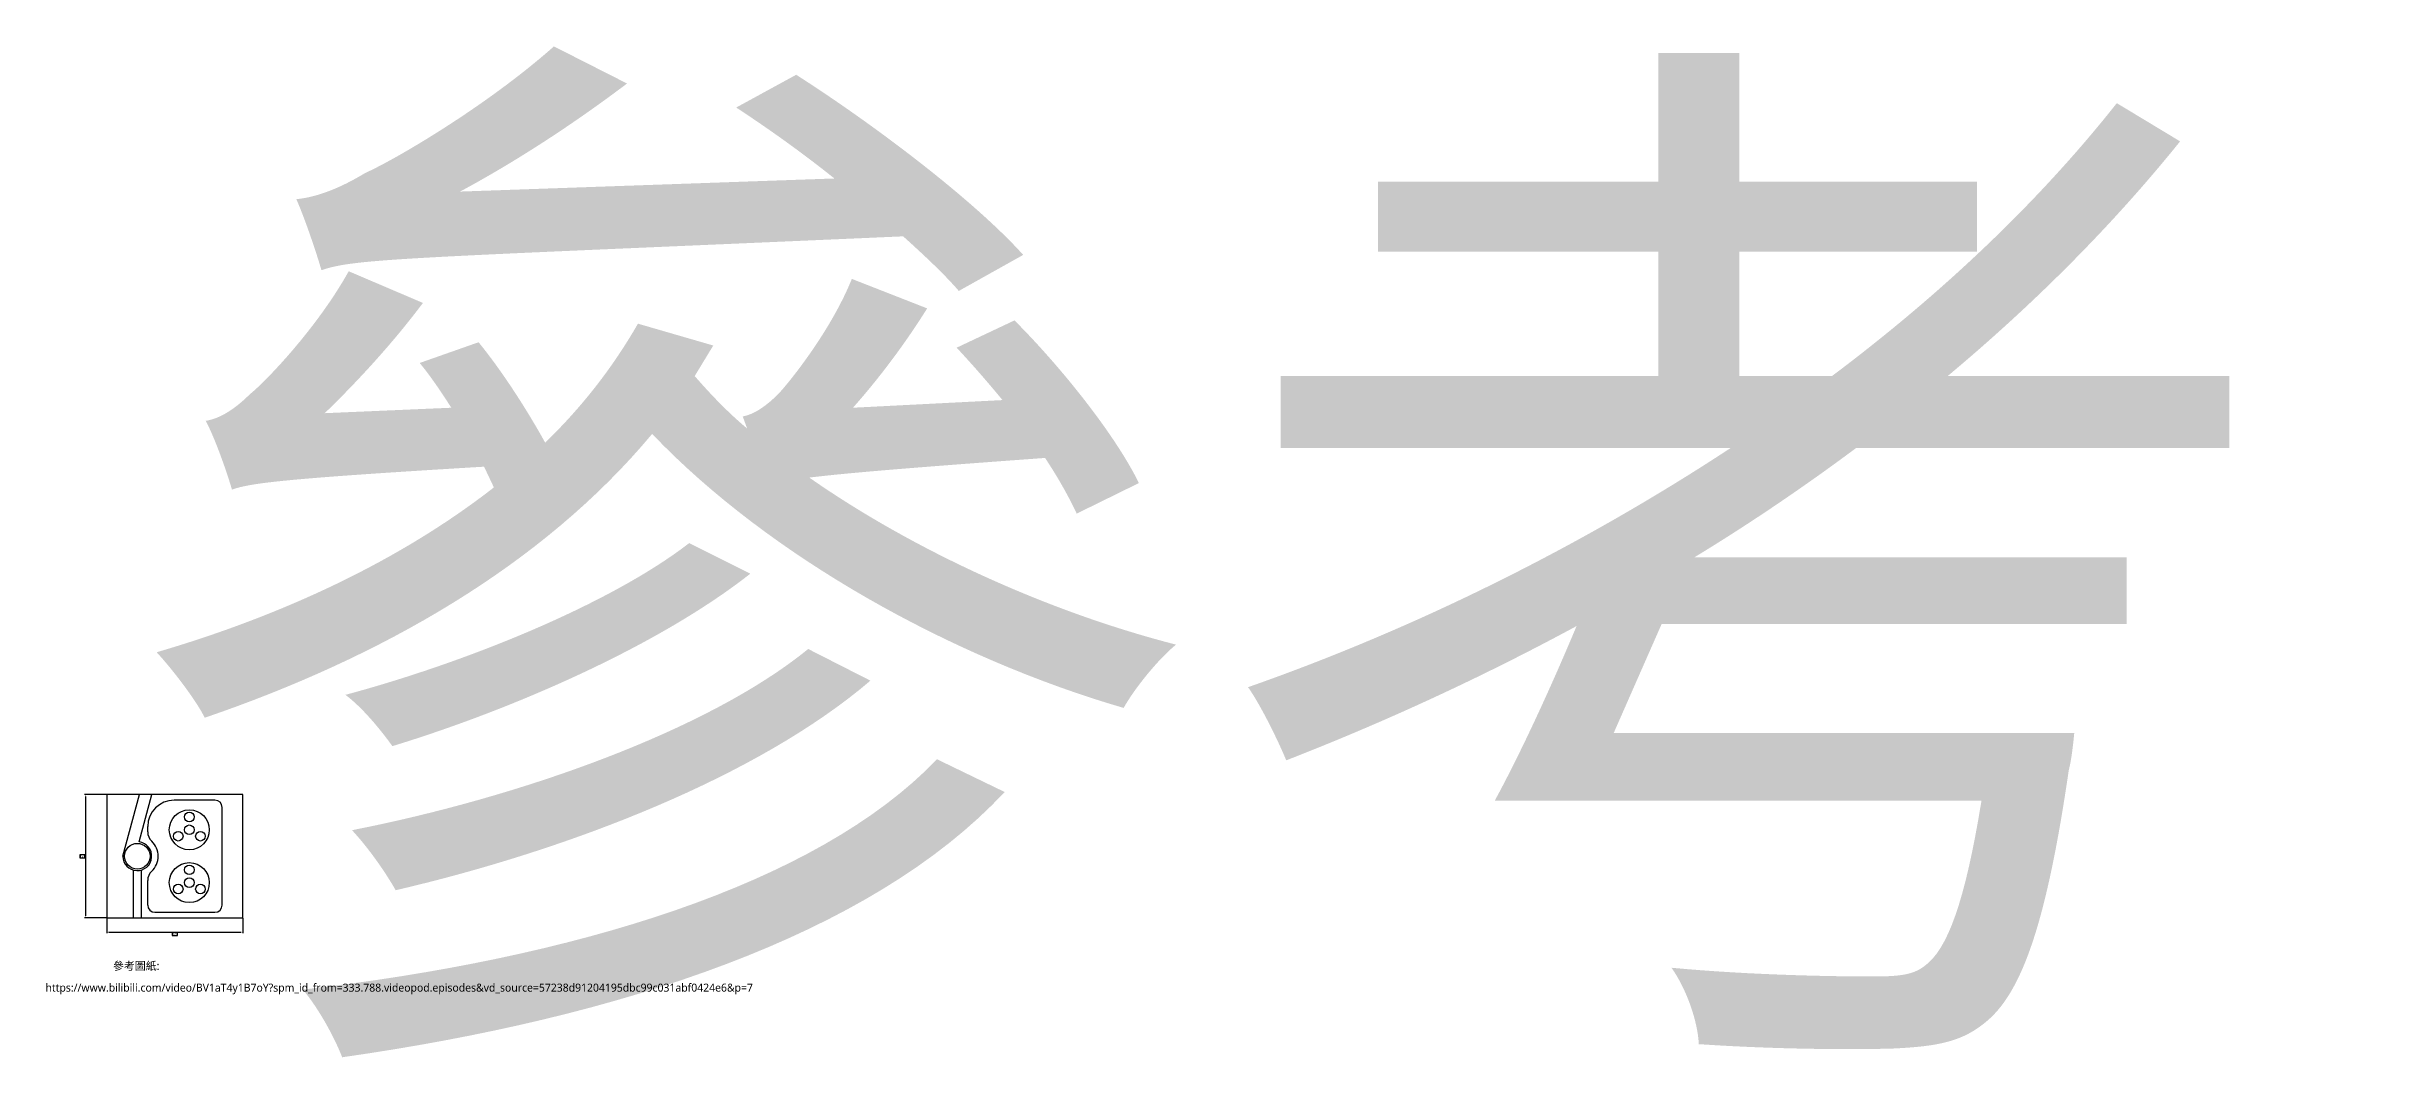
# Model space of a CAD drawing. Header units: millimetres. Extents: x -76 to 5719, y -180 to 1089.
# Drawn here: x -76 to 2822, y -180 to 1089 of the extents above; entities that cross this region are included whole.
import ezdxf

# ---------------------------------------------------------------- set-up
doc = ezdxf.new("R2010")
doc.units = ezdxf.units.MM
doc.layers.add('0 @ 1', color=7, linetype='Continuous')
doc.layers.add('0 @ 100', color=7, linetype='Continuous')
doc.styles.add('Annotative', font='Microsoft JhengHei.ttf')
doc.dimstyles.new('自己預設', dxfattribs={"dimscale": 0, "dimtxt": 2.5, "dimasz": 2.5, "dimexe": 1.25, "dimexo": 0.625, "dimgap": -0.625, "dimtad": 2, "dimtih": 1, "dimtoh": 1, "dimtxsty": 'Annotative', "dimcen": 2.5, "dimclrd": 1, "dimclre": 5, "dimadec": 0, "dimazin": 0, "dimtfac": 1, "dimtmove": 0, "dimatfit": 3, "dimfxl": 0, "dimarcsym": 0})

# ---------------------------------------------------------------- blocks, each defined once
blk = doc.blocks.new('*D9')
at = {"color": 5, "lineweight": -2, "transparency": 16777216}
for p, q in [((0, -0.6), (0, -19)), ((170, -0.6), (170, -19))]:
    blk.add_line(p, q, dxfattribs=at)
at = {"color": 1, "lineweight": -2, "transparency": 16777216}
for p, q in [((2.5, -17.8), (167.5, -17.8)), ((88.3, -18.4), (81.7, -18.4)), ((81.7, -18.4), (81.7, -22.2)), ((81.7, -22.2), (88.3, -22.2)), ((88.3, -22.2), (88.3, -18.4))]:
    blk.add_line(p, q, dxfattribs=at)
at = {"color": 1, "transparency": 16777216}
for points in [[(2.5, -17.4), (2.5, -18.2), (0, -17.8)], [(167.5, -17.4), (167.5, -18.2), (170, -17.8)]]:
    blk.add_solid(points, dxfattribs=at)
at = {"layer": 'Defpoints', "color": 0, "transparency": 16777216}
for p in [(0, 0), (170, 0), (170, -17.8)]:
    blk.add_point(p, dxfattribs=at)
at = {"color": 0, "transparency": 16777216, "insert": (85, -20.3), "char_height": 2.5, "attachment_point": 5, "style": 'Annotative'}
blk.add_mtext('170', dxfattribs=at)
blk = doc.blocks.new('*D8')
at = {"color": 5, "lineweight": -2, "transparency": 16777216}
for p, q in [((-0.6, 154), (-28, 154)), ((-0.6, 0), (-28, 0))]:
    blk.add_line(p, q, dxfattribs=at)
at = {"color": 1, "lineweight": -2, "transparency": 16777216}
for p, q in [((-26.8, 151.5), (-26.8, 2.5)), ((-27.4, 78.9), (-33.9, 78.9)), ((-33.9, 78.9), (-33.9, 75.1)), ((-33.9, 75.1), (-27.4, 75.1)), ((-27.4, 75.1), (-27.4, 78.9))]:
    blk.add_line(p, q, dxfattribs=at)
at = {"color": 1, "transparency": 16777216}
for points in [[(-27.2, 151.5), (-26.3, 151.5), (-26.8, 154)], [(-27.2, 2.5), (-26.3, 2.5), (-26.8, 0)]]:
    blk.add_solid(points, dxfattribs=at)
at = {"layer": 'Defpoints', "color": 0, "transparency": 16777216}
for p in [(0, 154), (0, 0), (-26.8, 0)]:
    blk.add_point(p, dxfattribs=at)
at = {"color": 0, "transparency": 16777216, "insert": (-30.7, 77), "char_height": 2.5, "attachment_point": 5, "style": 'Annotative'}
blk.add_mtext('154', dxfattribs=at)
blk = doc.blocks.new('*U19')
blk.add_circle((0, 0), 6)
blk = doc.blocks.new('*U20')
at = {"color": 0, "linetype": 'ByBlock', "lineweight": -2, "transparency": 16777216}
blk.add_blockref('*U19', (103, 60), dxfattribs=at)
for p, rotation in [((89.1, 36), 120), ((116.9, 36), 240)]:
    blk.add_blockref('*U19', p, dxfattribs=dict(at, rotation=rotation))
blk = doc.blocks.new('1')
blk.add_blockref('*U20', (-103, -44))
blk = doc.blocks.new('*U21')
at = {"layer": '0 @ 1', "style": 'Annotative'}
blk.add_text('參考圖紙:', height=10, dxfattribs=at).set_placement((7.6, -65.1))
at = {"layer": '0 @ 100', "style": 'Annotative'}
blk.add_text('參考圖紙:', height=1000, dxfattribs=at).set_placement((7.6, -65.1))

msp = doc.modelspace()

# ---------------------------------------------------------------- linework, layer by layer
for p, q in [((170, 154), (0, 154)), ((0, 154), (0, 0)), ((20, 77), (40.632, 154)), ((40.312, 94.851), (56.161, 154)), ((135, 147), (84, 147)), ((170, 0), (170, 154)), ((144, 16), (144, 138)), ((51, 107.381), (51, 114)), ((33, 59.708), (33, 0)), ((43, 59.708), (43, 0)), ((51, 16), (51, 46.619)), ((0, 0), (170, 0)), ((60, 7), (135, 7))]:
    msp.add_line(p, q)
for centre, radius in [((103, 110), 25), ((103, 110), 6), ((38, 77), 16), ((103, 44), 25), ((103, 44), 25), ((103, 44), 6)]:
    msp.add_circle(centre, radius)
for centre, radius, start, end in [((84, 114), 33, 90, 180), ((135, 138), 9, 0, 90), ((38, 77), 18, 180, 82.619428), ((67, 107.381), 16, 180, 226.332185), ((38, 77), 26, 313.667815, 46.332185), ((67, 46.619), 16, 133.667815, 180), ((60, 16), 9, 180, 270), ((135, 16), 9, 270, 0)]:
    msp.add_arc(centre, radius, start, end)

# ---------------------------------------------------------------- block references
for name, p in [('*U21', (0, 0)), ('1', (103, 110)), ('1', (103, 44)), ('1', (103, 44))]:
    msp.add_blockref(name, p)

# ---------------------------------------------------------------- texts
at = {"insert": (-76.773, -82.2), "char_height": 10, "width": 959.17398, "attachment_point": 1, "style": 'Annotative'}
msp.add_mtext('https://www.bilibili.com/video/BV1aT4y1B7oY?spm_id_from=333.788.videopod.episodes&vd_source=57238d91204195dbc99c031abf0424e6&p=7', dxfattribs=at)

# ---------------------------------------------------------------- dimensions: what is measured, and where the dimension line sits
at = {"layer": '0 @ 1'}
dim = msp.add_linear_dim(base=(-26.763, 0), p1=(0, 154), p2=(0, 0), angle=90, dimstyle='自己預設', override={"dimscale": 1, "dimtix": 0, "dimtofl": 1, "dimtmove": 0, "dimatfit": 3}, dxfattribs=at)
dim.commit()
dim.dimension.update_dxf_attribs({"geometry": '*D8', "text_midpoint": (-30.652, 77)})
dim = msp.add_linear_dim(base=(170, -17.776), p1=(0, 0), p2=(170, 0), dimstyle='自己預設', override={"dimscale": 1, "dimtix": 0, "dimtofl": 1, "dimtmove": 0, "dimatfit": 3}, dxfattribs=at)
dim.commit()
dim.dimension.update_dxf_attribs({"geometry": '*D9', "text_midpoint": (85, -20.303)})

doc.saveas('drawing.dxf')
